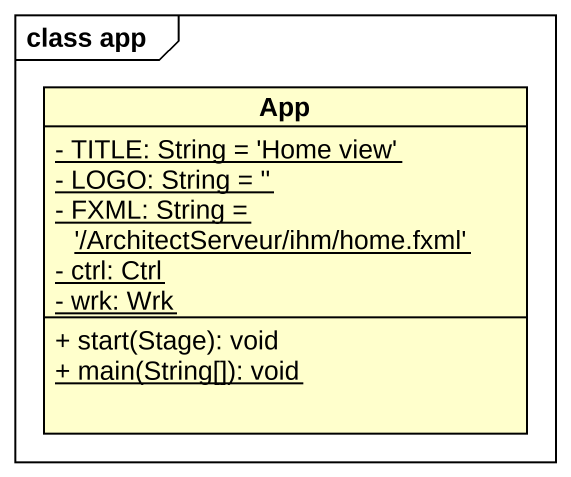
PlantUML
@startuml
mainframe class app
hide circle
hide empty members
skinparam classAttributeIconSize 0
class App {
  {static} - TITLE: String = 'Home view'
  {static} - LOGO: String = ''
  {static} - FXML: String = '/ArchitectServeur/ihm/home.fxml'
  {static} - ctrl: Ctrl
  {static} - wrk: Wrk
  + start(Stage): void
  {static} + main(String[]): void
}
@enduml
